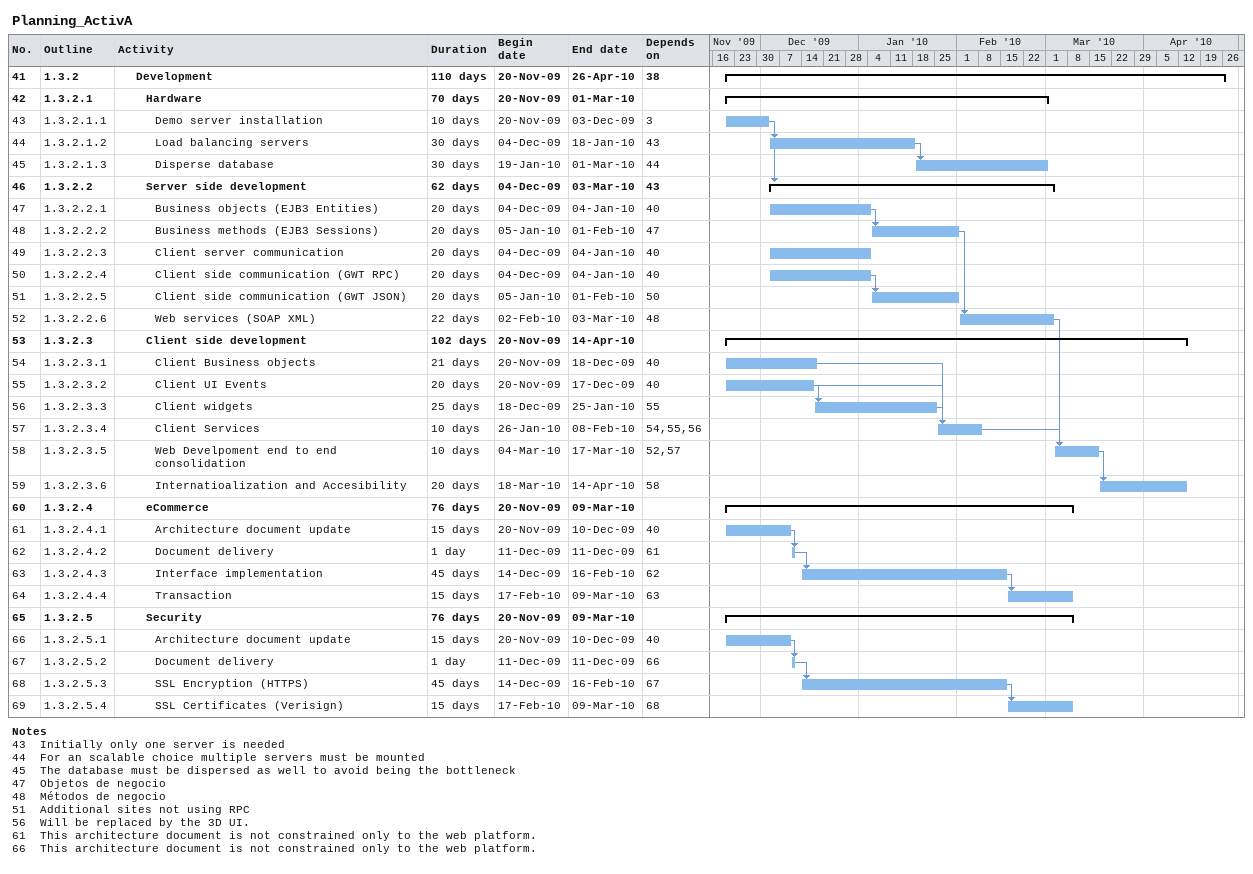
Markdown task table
Planning_ActivA

| ID | WBS | Task | Duration | Start | Finish | Predecessors |
|---|---|---|---|---|---|---|
| 41 | 1.3.2 | **Development** | 110d | 2009-11-20 | 2010-04-26 | 38 |
| 42 | 1.3.2.1 | **Hardware** | 70d | 2009-11-20 | 2010-03-01 |  |
| 43 | 1.3.2.1.1 | Demo server installation | 10d | 2009-11-20 | 2009-12-03 | 3 |
| 44 | 1.3.2.1.2 | Load balancing servers | 30d | 2009-12-04 | 2010-01-18 | 43 |
| 45 | 1.3.2.1.3 | Disperse database | 30d | 2010-01-19 | 2010-03-01 | 44 |
| 46 | 1.3.2.2 | **Server side development** | 62d | 2009-12-04 | 2010-03-03 | 43 |
| 47 | 1.3.2.2.1 | Business objects (EJB3 Entities) | 20d | 2009-12-04 | 2010-01-04 | 40 |
| 48 | 1.3.2.2.2 | Business methods (EJB3 Sessions) | 20d | 2010-01-05 | 2010-02-01 | 47 |
| 49 | 1.3.2.2.3 | Client server communication | 20d | 2009-12-04 | 2010-01-04 | 40 |
| 50 | 1.3.2.2.4 | Client side communication (GWT RPC) | 20d | 2009-12-04 | 2010-01-04 | 40 |
| 51 | 1.3.2.2.5 | Client side communication (GWT JSON) | 20d | 2010-01-05 | 2010-02-01 | 50 |
| 52 | 1.3.2.2.6 | Web services (SOAP XML) | 22d | 2010-02-02 | 2010-03-03 | 48 |
| 53 | 1.3.2.3 | **Client side development** | 102d | 2009-11-20 | 2010-04-14 |  |
| 54 | 1.3.2.3.1 | Client Business objects | 21d | 2009-11-20 | 2009-12-18 | 40 |
| 55 | 1.3.2.3.2 | Client UI Events | 20d | 2009-11-20 | 2009-12-17 | 40 |
| 56 | 1.3.2.3.3 | Client widgets | 25d | 2009-12-18 | 2010-01-25 | 55 |
| 57 | 1.3.2.3.4 | Client Services | 10d | 2010-01-26 | 2010-02-08 | 54, 55, 56 |
| 58 | 1.3.2.3.5 | Web Develpoment end to end consolidation | 10d | 2010-03-04 | 2010-03-17 | 52, 57 |
| 59 | 1.3.2.3.6 | Internatioalization and Accesibility | 20d | 2010-03-18 | 2010-04-14 | 58 |
| 60 | 1.3.2.4 | **eCommerce** | 76d | 2009-11-20 | 2010-03-09 |  |
| 61 | 1.3.2.4.1 | Architecture document update | 15d | 2009-11-20 | 2009-12-10 | 40 |
| 62 | 1.3.2.4.2 | Document delivery | 1d | 2009-12-11 | 2009-12-11 | 61 |
| 63 | 1.3.2.4.3 | Interface implementation | 45d | 2009-12-14 | 2010-02-16 | 62 |
| 64 | 1.3.2.4.4 | Transaction | 15d | 2010-02-17 | 2010-03-09 | 63 |
| 65 | 1.3.2.5 | **Security** | 76d | 2009-11-20 | 2010-03-09 |  |
| 66 | 1.3.2.5.1 | Architecture document update | 15d | 2009-11-20 | 2009-12-10 | 40 |
| 67 | 1.3.2.5.2 | Document delivery | 1d | 2009-12-11 | 2009-12-11 | 66 |
| 68 | 1.3.2.5.3 | SSL Encryption (HTTPS) | 45d | 2009-12-14 | 2010-02-16 | 67 |
| 69 | 1.3.2.5.4 | SSL Certificates (Verisign) | 15d | 2010-02-17 | 2010-03-09 | 68 |

Notes
- 43: Initially only one server is needed
- 44: For an scalable choice multiple servers must be mounted
- 45: The database must be dispersed as well to avoid being the bottleneck
- 47: Objetos de negocio
- 48: Métodos de negocio
- 51: Additional sites not using RPC
- 56: Will be replaced by the 3D UI.
- 61: This architecture document is not constrained only to the web platform.
- 66: This architecture document is not constrained only to the web platform.
